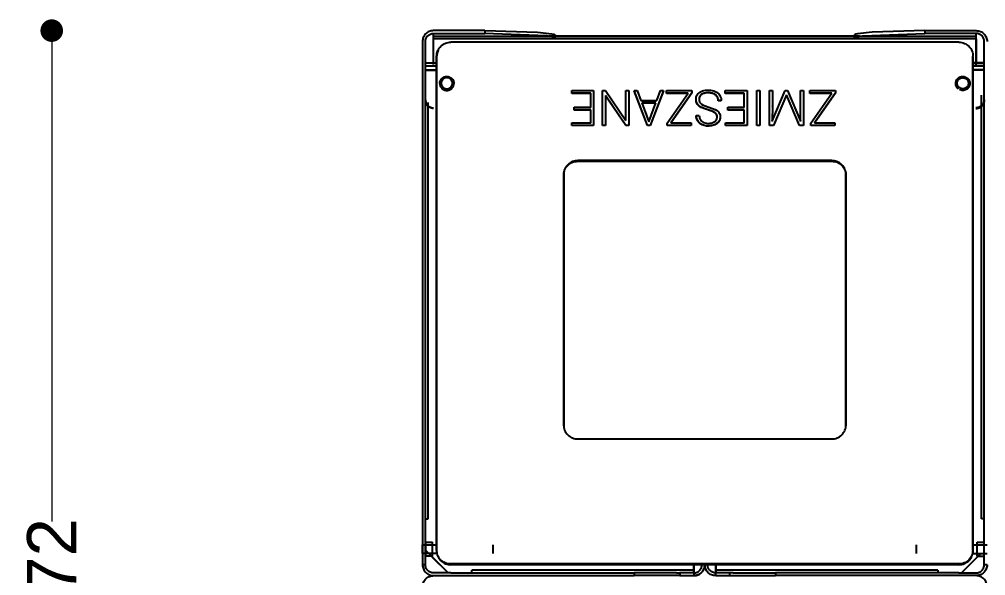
# Model space of a CAD drawing. Header units: millimetres. Extents: x 10366 to 28454, y 24552 to 29702.
# Drawn here: x 26688 to 27373, y 26647 to 27041 of the extents above; entities that cross this region are included whole.
import ezdxf

# ---------------------------------------------------------------- set-up
doc = ezdxf.new("R2010")
doc.units = ezdxf.units.MM
doc.header["$LTSCALE"] = 3
doc.layers.add('DomyÅ›lny', color=7, linetype='Continuous')
doc.styles.get("Standard").update_dxf_attribs({"font": 'arial.ttf'})
doc.dimstyles.new('MATEUSZ', dxfattribs={"dimtxt": 35, "dimasz": 16, "dimexe": 0.18, "dimexo": 0.0625, "dimgap": 0.09, "dimtad": 0, "dimdec": 0, "dimdsep": 46, "dimtxsty": 'Standard', "dimblk": 'DOT', "dimcen": 0.09, "dimse1": 1, "dimse2": 1, "dimadec": 0, "dimazin": 0, "dimtfac": 1, "dimtdec": 0, "dimtofl": 0, "dimtmove": 0, "dimatfit": 3, "dimfxl": 1, "dimtolj": 1, "dimtzin": 0, "dimlwd": 9, "dimlwe": 9, "dimarcsym": 0})

# ---------------------------------------------------------------- blocks, each defined once
blk = doc.blocks.new('_Dot')
at = {"color": 0, "linetype": 'ByBlock', "lineweight": -2}
blk.add_line((-0.5, 0), (-1, 0), dxfattribs=at)
at = {"color": 0, "linetype": 'ByBlock', "const_width": 0.5}
blk.add_lwpolyline([(-0.25, 0, 1), (0.25, 0, 1)], format="xyb", close=True, dxfattribs=at)
blk = doc.blocks.new('*D70')
at = {"color": 0, "lineweight": 9, "transparency": 16777216}
for p, q in [((26711.1, 27016.59), (26711.1, 26685.07)), ((26711.1, 26276.69), (26711.1, 26608.21))]:
    blk.add_line(p, q, dxfattribs=at)
at = {"layer": 'Defpoints', "color": 0, "transparency": 16777216}
for p in [(26981.57, 27032.59), (26711.1, 26260.69), (26981.57, 26260.69)]:
    blk.add_point(p, dxfattribs=at)
at = {"color": 0, "lineweight": 9, "transparency": 16777216, "xscale": 16, "yscale": 16, "zscale": 16}
for p, rotation in [((26711.1, 27032.59), 90), ((26711.1, 26260.69), 270)]:
    blk.add_blockref('_Dot', p, dxfattribs=dict(at, rotation=rotation))
at = {"color": 0, "transparency": 16777216, "insert": (26711.1, 26646.64), "char_height": 35, "attachment_point": 5, "rotation": 90}
blk.add_mtext('\\A1;772', dxfattribs=at)

msp = doc.modelspace()

# ---------------------------------------------------------------- linework, layer by layer
at = {"layer": 'DomyÅ›lny'}
for p, q in [((27017.89, 27032.59), (26981.57, 27032.59)), ((27017.89, 27032.59), (27017.93, 27030.61)), ((27329.72, 27032.59), (27329.68, 27030.61)), ((27329.72, 27032.59), (27366.05, 27032.59)), ((26973.81, 27024.9), (26973.81, 26654.4)), ((26975.81, 26654.4), (26975.81, 27024.9)), ((26981.57, 27030.61), (27017.93, 27030.61)), ((26981.57, 27011.34), (26981.57, 27030.61)), ((26981.57, 27028.59), (27366.05, 27028.59)), ((26981.57, 27010.76), (26981.57, 27026.72)), ((27366.05, 27026.72), (26981.57, 27026.72)), ((27353.81, 27024.4), (26993.81, 27024.4)), ((27283.45, 27028.59), (27063.58, 27028.59)), ((27279.77, 27027.37), (27279.81, 27029.35)), ((27366.05, 27030.61), (27329.68, 27030.61)), ((27366.05, 27010.1), (27366.05, 27030.61)), ((27366.05, 27026.72), (27366.05, 27010.76)), ((27371.81, 26654.4), (27371.81, 27024.9)), ((26983.81, 26664.76), (26983.81, 27014.54)), ((26983.81, 27014.03), (26983.81, 26664.25)), ((27363.81, 26664.76), (27363.81, 27014.54)), ((27363.81, 27014.03), (27363.81, 26664.25)), ((26975.81, 27009.77), (26983.81, 27009.77)), ((26975.81, 27009.76), (26983.81, 27009.76)), ((26975.81, 27007.77), (26983.81, 27007.77)), ((26975.81, 27007.76), (26983.81, 27007.76)), ((26975.81, 27004.88), (26983.81, 27004.88)), ((26975.81, 27004.54), (26983.81, 27004.54)), ((27363.81, 27009.77), (27371.81, 27009.77)), ((27371.81, 27009.76), (27363.81, 27009.76)), ((27363.81, 27007.77), (27371.81, 27007.77)), ((27371.81, 27007.76), (27363.81, 27007.76)), ((27371.81, 27004.88), (27363.81, 27004.88)), ((27371.81, 27004.54), (27363.81, 27004.54)), ((27079.51, 26988.35), (27079.51, 26990.11)), ((27079.51, 26990.11), (27095.06, 26990.11)), ((27079.51, 26988.18), (27079.51, 26989.94)), ((27095.06, 26990.11), (27095.06, 26965.47)), ((27095.06, 26989.94), (27095.06, 26965.3)), ((27101.42, 26965.47), (27101.42, 26990.11)), ((27101.42, 26990.11), (27103.53, 26990.11)), ((27101.42, 26965.3), (27101.42, 26989.94)), ((27103.53, 26990.11), (27117.9, 26969.03)), ((27117.9, 26969.03), (27117.9, 26990.11)), ((27117.9, 26990.11), (27120.03, 26990.11)), ((27117.9, 26968.86), (27117.9, 26989.94)), ((27120.03, 26990.11), (27120.03, 26965.47)), ((27120.03, 26989.94), (27120.03, 26965.3)), ((27133.16, 26965.47), (27123.7, 26990.11)), ((27123.7, 26990.11), (27125.9, 26990.11)), ((27133.16, 26965.3), (27123.7, 26989.94)), ((27125.9, 26990.11), (27128.49, 26983.21)), ((27144.63, 26990.11), (27135.17, 26965.47)), ((27144.63, 26989.94), (27135.17, 26965.3)), ((27139.84, 26983.21), (27142.42, 26990.11)), ((27142.42, 26990.11), (27144.63, 26990.11)), ((27146.64, 26988.35), (27146.64, 26990.11)), ((27146.64, 26990.11), (27164.64, 26990.11)), ((27146.64, 26988.18), (27146.64, 26989.94)), ((27164.64, 26990.11), (27164.64, 26988.54)), ((27164.64, 26989.94), (27164.64, 26988.37)), ((27188.3, 26988.35), (27188.3, 26990.11)), ((27188.3, 26990.11), (27203.85, 26990.11)), ((27188.3, 26988.18), (27188.3, 26989.94)), ((27203.85, 26990.11), (27203.85, 26965.47)), ((27203.85, 26989.94), (27203.85, 26965.3)), ((27210.64, 26965.47), (27210.64, 26990.11)), ((27210.64, 26990.11), (27212.75, 26990.11)), ((27210.64, 26965.3), (27210.64, 26989.94)), ((27212.75, 26990.11), (27212.75, 26965.47)), ((27212.75, 26989.94), (27212.75, 26965.3)), ((27219.55, 26965.47), (27219.55, 26990.11)), ((27219.55, 26990.11), (27221.66, 26990.11)), ((27219.55, 26965.3), (27219.55, 26989.94)), ((27221.49, 26968.38), (27230.79, 26990.11)), ((27221.66, 26990.11), (27221.66, 26979.38)), ((27221.66, 26989.94), (27221.66, 26979.21)), ((27230.79, 26990.11), (27232.43, 26990.11)), ((27232.43, 26990.11), (27241.7, 26968.47)), ((27241.53, 26979.31), (27241.53, 26990.11)), ((27241.53, 26990.11), (27243.64, 26990.11)), ((27241.53, 26979.15), (27241.53, 26989.94)), ((27243.64, 26990.11), (27243.64, 26965.47)), ((27243.64, 26989.94), (27243.64, 26965.3)), ((27248.29, 26988.35), (27248.29, 26990.11)), ((27248.29, 26990.11), (27266.29, 26990.11)), ((27248.29, 26988.18), (27248.29, 26989.94)), ((27266.29, 26990.11), (27266.29, 26988.54)), ((27266.29, 26989.94), (27266.29, 26988.37)), ((27092.95, 26988.35), (27079.51, 26988.35)), ((27092.95, 26988.18), (27079.51, 26988.18)), ((27092.95, 26978.3), (27092.95, 26988.35)), ((27092.95, 26978.13), (27092.95, 26988.18)), ((27103.51, 26986.57), (27103.51, 26965.47)), ((27117.9, 26965.47), (27103.51, 26986.57)), ((27103.51, 26986.41), (27103.51, 26965.3)), ((27117.9, 26965.3), (27103.51, 26986.41)), ((27128.49, 26983.21), (27139.84, 26983.21)), ((27162.08, 26988.35), (27146.64, 26988.35)), ((27162.08, 26988.18), (27146.64, 26988.18)), ((27147.19, 26966.96), (27162.08, 26988.35)), ((27164.64, 26988.54), (27149.8, 26967.25)), ((27164.64, 26988.37), (27149.8, 26967.08)), ((27185.5, 26983.07), (27183.39, 26983.07)), ((27183.39, 26982.9), (27183.39, 26983.07)), ((27185.5, 26982.9), (27183.39, 26982.9)), ((27185.5, 26982.9), (27185.5, 26983.07)), ((27201.74, 26988.35), (27188.3, 26988.35)), ((27201.74, 26988.18), (27188.3, 26988.18)), ((27201.74, 26978.3), (27201.74, 26988.35)), ((27201.74, 26978.13), (27201.74, 26988.18)), ((27231.62, 26987.22), (27222.36, 26965.47)), ((27231.62, 26987.05), (27222.36, 26965.3)), ((27240.84, 26965.47), (27231.62, 26987.22)), ((27240.84, 26965.3), (27231.62, 26987.05)), ((27263.73, 26988.35), (27248.29, 26988.35)), ((27263.73, 26988.18), (27248.29, 26988.18)), ((27248.84, 26966.96), (27263.73, 26988.35)), ((27266.29, 26988.54), (27251.45, 26967.25)), ((27266.29, 26988.37), (27251.45, 26967.08)), ((27369.81, 26686.78), (27369.81, 26986.78)), ((26977.81, 26686.78), (26977.81, 26981.69)), ((27081.26, 26976.54), (27081.26, 26978.3)), ((27081.26, 26978.3), (27092.95, 26978.3)), ((27081.26, 26976.37), (27081.26, 26978.13)), ((27092.95, 26976.54), (27081.26, 26976.54)), ((27092.95, 26976.37), (27081.26, 26976.37)), ((27092.95, 26967.25), (27092.95, 26976.54)), ((27092.95, 26967.08), (27092.95, 26976.37)), ((27129.16, 26981.43), (27134.18, 26968.01)), ((27139.19, 26981.43), (27129.16, 26981.43)), ((27139.19, 26981.26), (27129.16, 26981.26)), ((27134.18, 26968.01), (27139.19, 26981.43)), ((27190.05, 26976.54), (27190.05, 26978.3)), ((27190.05, 26978.3), (27201.74, 26978.3)), ((27190.05, 26976.37), (27190.05, 26978.13)), ((27201.74, 26976.54), (27190.05, 26976.54)), ((27201.74, 26976.37), (27190.05, 26976.37)), ((27201.74, 26967.25), (27201.74, 26976.54)), ((27201.74, 26967.08), (27201.74, 26976.37)), ((27221.66, 26979.38), (27221.49, 26968.38)), ((27221.66, 26979.21), (27221.49, 26968.21)), ((27221.66, 26979.21), (27221.66, 26979.38)), ((27241.7, 26968.47), (27241.53, 26979.31)), ((27241.53, 26979.15), (27241.53, 26979.31)), ((27241.7, 26968.3), (27241.53, 26979.15)), ((27167.73, 26972.5), (27169.86, 26972.5)), ((27079.59, 26965.47), (27079.59, 26967.25)), ((27079.59, 26967.25), (27092.95, 26967.25)), ((27079.59, 26965.3), (27079.59, 26967.08)), ((27095.06, 26965.47), (27079.59, 26965.47)), ((27095.06, 26965.3), (27079.59, 26965.3)), ((27103.51, 26965.47), (27101.42, 26965.47)), ((27103.51, 26965.3), (27101.42, 26965.3)), ((27120.03, 26965.47), (27117.9, 26965.47)), ((27120.03, 26965.3), (27117.9, 26965.3)), ((27135.17, 26965.47), (27133.16, 26965.47)), ((27135.17, 26965.3), (27133.16, 26965.3)), ((27147.19, 26966.79), (27147.19, 26966.96)), ((27147.19, 26965.47), (27147.19, 26966.96)), ((27147.19, 26965.3), (27147.19, 26966.79)), ((27164.19, 26965.47), (27147.19, 26965.47)), ((27164.19, 26965.3), (27147.19, 26965.3)), ((27149.8, 26967.25), (27164.19, 26967.25)), ((27164.19, 26967.25), (27164.19, 26965.47)), ((27164.19, 26967.08), (27164.19, 26965.3)), ((27188.38, 26965.47), (27188.38, 26967.25)), ((27188.38, 26967.25), (27201.74, 26967.25)), ((27188.38, 26965.3), (27188.38, 26967.08)), ((27203.85, 26965.47), (27188.38, 26965.47)), ((27203.85, 26965.3), (27188.38, 26965.3)), ((27212.75, 26965.47), (27210.64, 26965.47)), ((27212.75, 26965.3), (27210.64, 26965.3)), ((27222.36, 26965.47), (27219.55, 26965.47)), ((27222.36, 26965.3), (27219.55, 26965.3)), ((27243.64, 26965.47), (27240.84, 26965.47)), ((27243.64, 26965.3), (27240.84, 26965.3)), ((27248.84, 26966.79), (27248.84, 26966.96)), ((27248.84, 26965.47), (27248.84, 26966.96)), ((27248.84, 26965.3), (27248.84, 26966.79)), ((27265.84, 26965.47), (27248.84, 26965.47)), ((27265.84, 26965.3), (27248.84, 26965.3)), ((27251.45, 26967.25), (27265.84, 26967.25)), ((27265.84, 26967.25), (27265.84, 26965.47)), ((27265.84, 26967.08), (27265.84, 26965.3)), ((27263.81, 26940.55), (27083.81, 26940.55)), ((27083.81, 26940.04), (27263.81, 26940.04)), ((27073.81, 26930.7), (27073.81, 26753.31)), ((27073.81, 26752.8), (27073.81, 26930.19)), ((27273.81, 26753.31), (27273.81, 26930.7)), ((27273.81, 26930.19), (27273.81, 26752.8)), ((27073.81, 26752.8), (27073.81, 26753.31)), ((27273.81, 26752.8), (27273.81, 26753.31)), ((27083.81, 26743.45), (27263.81, 26743.45)), ((26975.81, 26686.78), (26977.81, 26686.78)), ((27371.81, 26686.78), (27369.81, 26686.78)), ((26973.81, 26668.37), (26983.81, 26668.37)), ((26975.81, 26670.37), (26980.81, 26670.37)), ((26975.81, 26668.37), (26980.81, 26668.37)), ((27363.81, 26668.37), (27373.81, 26668.37)), ((27366.81, 26670.37), (27371.81, 26670.37)), ((27366.81, 26668.37), (27371.81, 26668.37)), ((26984.1, 26662.37), (26973.81, 26662.37)), ((26991.92, 26648.64), (26975.81, 26664.75)), ((26980.81, 26662.37), (26975.81, 26662.37)), ((27369.42, 26662.37), (27355.69, 26648.64)), ((27363.51, 26662.37), (27373.81, 26662.37)), ((27366.81, 26662.37), (27371.81, 26662.37)), ((26975.81, 26654.4), (26973.81, 26654.4)), ((26980.81, 26660.37), (26975.81, 26660.37)), ((26980.5, 26660.06), (26991.92, 26648.64)), ((27353.81, 26654.9), (26993.81, 26654.9)), ((27353.81, 26654.4), (26993.81, 26654.4)), ((27166.05, 26654.9), (27166.05, 26648.64)), ((27166.05, 26648.64), (27166.05, 26654.9)), ((27181.57, 26648.64), (27181.57, 26654.9)), ((27181.57, 26654.9), (27181.57, 26648.64)), ((27355.69, 26648.64), (27367.11, 26660.06)), ((27366.81, 26660.37), (27371.81, 26660.37)), ((27373.81, 26654.4), (27371.81, 26654.4)), ((26993.92, 26648.64), (26981.57, 26648.64)), ((26993.92, 26648.64), (27123.81, 26648.64)), ((27008.81, 26648.64), (27008.81, 26650.64)), ((27166.05, 26650.64), (27008.81, 26650.64)), ((27153.69, 26648.64), (27123.81, 26648.64)), ((27123.81, 26648.64), (27123.81, 26646.64)), ((27153.69, 26648.64), (27156.05, 26648.64)), ((27156.05, 26648.64), (27156.05, 26646.64)), ((27166.05, 26650.64), (27166.05, 26648.64)), ((27166.05, 26648.64), (27166.05, 26646.64)), ((27181.57, 26648.64), (27181.57, 26650.64)), ((27338.81, 26650.64), (27181.57, 26650.64)), ((27181.57, 26646.64), (27181.57, 26648.64)), ((27191.57, 26646.64), (27191.57, 26648.64)), ((27193.92, 26648.64), (27191.57, 26648.64)), ((27193.92, 26648.64), (27223.81, 26648.64)), ((27353.69, 26648.64), (27223.81, 26648.64)), ((27223.81, 26648.64), (27223.81, 26646.64)), ((27338.81, 26650.64), (27338.81, 26648.64)), ((27353.69, 26648.64), (27366.05, 26648.64)), ((26981.57, 26646.64), (27123.81, 26646.64)), ((26981.57, 26646.64), (27123.81, 26646.64)), ((27156.05, 26646.64), (27123.81, 26646.64)), ((27191.57, 26646.64), (27223.81, 26646.64)), ((27366.05, 26646.64), (27223.81, 26646.64)), ((27366.05, 26646.64), (27223.81, 26646.64))]:
    msp.add_line(p, q, dxfattribs=at)
for points in [[(26981.57, 27032.59, 0), (26980.78, 27032.55, 0), (26980, 27032.43, 0), (26979.24, 27032.24, 0), (26978.52, 27031.97, 0), (26977.82, 27031.63, 0), (26977.17, 27031.24, 0), (26976.56, 27030.77, 0), (26976, 27030.26, 0), (26975.5, 27029.7, 0), (26975.06, 27029.09, 0), (26974.68, 27028.45, 0), (26974.37, 27027.78, 0), (26974.12, 27027.08, 0), (26973.95, 27026.37, 0), (26973.84, 27025.65, 0), (26973.81, 27024.9, 0)], [(27017.89, 27032.59, 0), (27055.17, 27031.5, 0), (27065.5, 27030.32, 0), (27066.81, 27029.99, 0), (27067.26, 27029.82, 0), (27067.43, 27029.74, 0), (27067.57, 27029.65, 0), (27067.68, 27029.57, 0), (27067.72, 27029.53, 0), (27067.75, 27029.49, 0), (27067.78, 27029.44, 0), (27067.78, 27029.42, 0), (27067.79, 27029.4, 0), (27067.8, 27029.38, 0), (27067.8, 27029.36, 0), (27067.8, 27029.34, 0), (27067.8, 27029.32, 0), (27067.79, 27029.3, 0), (27067.79, 27029.28, 0), (27067.77, 27029.23, 0), (27067.74, 27029.19, 0), (27067.71, 27029.15, 0), (27067.66, 27029.11, 0), (27067.61, 27029.06, 0), (27067.48, 27028.98, 0)], [(27329.72, 27032.59, 0), (27292.44, 27031.5, 0), (27282.11, 27030.32, 0), (27280.8, 27029.99, 0), (27280.36, 27029.82, 0), (27280.18, 27029.74, 0), (27280.04, 27029.65, 0), (27279.93, 27029.57, 0), (27279.89, 27029.53, 0), (27279.86, 27029.49, 0), (27279.83, 27029.44, 0), (27279.83, 27029.42, 0), (27279.82, 27029.4, 0), (27279.81, 27029.38, 0), (27279.81, 27029.36, 0), (27279.81, 27029.34, 0), (27279.81, 27029.32, 0), (27279.82, 27029.3, 0), (27279.82, 27029.28, 0), (27279.84, 27029.23, 0), (27279.87, 27029.19, 0), (27279.9, 27029.15, 0), (27279.95, 27029.11, 0), (27280, 27029.06, 0), (27280.13, 27028.98, 0)], [(27366.05, 27032.59, 0), (27366.83, 27032.55, 0), (27367.61, 27032.43, 0), (27368.37, 27032.24, 0), (27369.09, 27031.97, 0), (27369.79, 27031.63, 0), (27370.44, 27031.24, 0), (27371.05, 27030.77, 0), (27371.61, 27030.26, 0), (27372.11, 27029.7, 0), (27372.55, 27029.09, 0), (27372.93, 27028.45, 0), (27373.24, 27027.78, 0), (27373.49, 27027.08, 0), (27373.66, 27026.37, 0), (27373.77, 27025.65, 0), (27373.81, 27024.9, 0)], [(26975.81, 27024.9, 0), (26975.84, 27025.48, 0), (26975.93, 27026.06, 0), (26976.07, 27026.61, 0), (26976.27, 27027.15, 0), (26976.53, 27027.66, 0), (26976.83, 27028.14, 0), (26977.17, 27028.59, 0), (26977.56, 27029, 0), (26977.98, 27029.37, 0), (26978.43, 27029.69, 0), (26978.91, 27029.97, 0), (26979.41, 27030.2, 0), (26979.94, 27030.38, 0), (26980.46, 27030.5, 0), (26981, 27030.58, 0), (26981.57, 27030.61, 0)], [(26981.57, 27026.72, 0), (26981.57, 27028.11, 0), (26981.57, 27028.49, 0), (26981.57, 27028.58, 0), (26981.57, 27028.59, 0), (26981.57, 27028.59, 0), (26981.57, 27028.59, 0), (26981.57, 27028.59, 0), (26981.57, 27028.59, 0), (26981.57, 27028.59, 0), (26981.57, 27028.59, 0), (26981.57, 27028.59, 0), (26981.57, 27028.59, 0), (26981.57, 27028.59, 0), (26981.57, 27028.59, 0), (26981.57, 27028.59, 0), (26981.57, 27028.59, 0), (26981.57, 27028.59, 0), (26981.57, 27028.59, 0), (26981.57, 27028.59, 0), (26981.57, 27028.59, 0), (26981.57, 27028.59, 0), (26981.57, 27028.59, 0)], [(26983.81, 27014.54, 0), (26983.86, 27015.55, 0), (26984.01, 27016.54, 0), (26984.27, 27017.5, 0), (26984.62, 27018.43, 0), (26985.06, 27019.32, 0), (26985.58, 27020.15, 0), (26986.19, 27020.93, 0), (26986.86, 27021.63, 0), (26987.6, 27022.27, 0), (26988.4, 27022.83, 0), (26989.24, 27023.31, 0), (26990.13, 27023.7, 0), (26991.03, 27024.01, 0), (26991.97, 27024.23, 0), (26992.88, 27024.36, 0), (26993.81, 27024.4, 0)], [(27067.52, 27027, 0), (27067.65, 27027.08, 0), (27067.7, 27027.12, 0), (27067.75, 27027.17, 0), (27067.78, 27027.21, 0), (27067.81, 27027.25, 0), (27067.82, 27027.3, 0), (27067.83, 27027.32, 0), (27067.83, 27027.34, 0), (27067.83, 27027.36, 0), (27067.83, 27027.38, 0), (27067.83, 27027.41, 0), (27067.82, 27027.43, 0), (27067.82, 27027.45, 0), (27067.8, 27027.49, 0), (27067.77, 27027.54, 0), (27067.73, 27027.58, 0), (27067.68, 27027.62, 0), (27067.56, 27027.71, 0), (27067.4, 27027.79, 0), (27066.98, 27027.96, 0), (27065.75, 27028.29, 0), (27061.74, 27028.92, 0), (27017.93, 27030.61, 0)], [(27280.09, 27027, 0), (27279.96, 27027.08, 0), (27279.91, 27027.12, 0), (27279.87, 27027.17, 0), (27279.83, 27027.21, 0), (27279.8, 27027.25, 0), (27279.79, 27027.3, 0), (27279.78, 27027.32, 0), (27279.78, 27027.34, 0), (27279.78, 27027.36, 0), (27279.78, 27027.38, 0), (27279.78, 27027.41, 0), (27279.79, 27027.43, 0), (27279.79, 27027.45, 0), (27279.81, 27027.49, 0), (27279.85, 27027.54, 0), (27279.88, 27027.58, 0), (27279.93, 27027.62, 0), (27280.05, 27027.71, 0), (27280.21, 27027.79, 0), (27280.63, 27027.96, 0), (27281.87, 27028.29, 0), (27285.87, 27028.92, 0), (27329.68, 27030.61, 0)], [(27353.81, 27024.4, 0), (27354.82, 27024.34, 0), (27355.83, 27024.19, 0), (27356.81, 27023.94, 0), (27357.75, 27023.59, 0), (27358.65, 27023.16, 0), (27359.5, 27022.64, 0), (27360.28, 27022.05, 0), (27361, 27021.38, 0), (27361.65, 27020.65, 0), (27362.22, 27019.87, 0), (27362.7, 27019.04, 0), (27363.1, 27018.17, 0), (27363.41, 27017.28, 0), (27363.64, 27016.35, 0), (27363.77, 27015.46, 0), (27363.81, 27014.54, 0)], [(27371.81, 27024.9, 0), (27371.77, 27025.48, 0), (27371.68, 27026.06, 0), (27371.54, 27026.61, 0), (27371.34, 27027.15, 0), (27371.08, 27027.66, 0), (27370.79, 27028.14, 0), (27370.44, 27028.59, 0), (27370.05, 27029, 0), (27369.63, 27029.37, 0), (27369.18, 27029.69, 0), (27368.7, 27029.97, 0), (27368.2, 27030.2, 0), (27367.67, 27030.38, 0), (27367.15, 27030.5, 0), (27366.61, 27030.58, 0), (27366.05, 27030.61, 0)], [(27366.05, 27026.72, 0), (27366.05, 27028.11, 0), (27366.05, 27028.49, 0), (27366.05, 27028.58, 0), (27366.05, 27028.59, 0), (27366.05, 27028.59, 0), (27366.05, 27028.59, 0), (27366.05, 27028.59, 0), (27366.05, 27028.59, 0), (27366.05, 27028.59, 0), (27366.05, 27028.59, 0), (27366.05, 27028.59, 0), (27366.05, 27028.59, 0), (27366.05, 27028.59, 0), (27366.05, 27028.59, 0), (27366.05, 27028.59, 0), (27366.05, 27028.59, 0), (27366.05, 27028.59, 0), (27366.05, 27028.59, 0), (27366.05, 27028.59, 0), (27366.05, 27028.59, 0), (27366.05, 27028.59, 0), (27366.05, 27028.59, 0)], [(26984.91, 27018.54, 0), (26984.42, 27017.45, 0), (26984.08, 27016.32, 0), (26983.87, 27015.17, 0), (26983.81, 27014.03, 0)], [(26981.57, 27008.63, 0), (26981.57, 27008.66, 0), (26981.57, 27008.76, 0), (26981.57, 27009.19, 0), (26981.57, 27010.76, 0)], [(27366.05, 27008.63, 0), (27366.05, 27008.66, 0), (27366.05, 27008.76, 0), (27366.05, 27009.19, 0), (27366.05, 27010.76, 0)], [(26986.03, 26995.18, 0), (26986.06, 26995.67, 0), (26986.13, 26996.16, 0), (26986.25, 26996.64, 0), (26986.43, 26997.1, 0), (26986.64, 26997.55, 0), (26986.91, 26997.97, 0), (26987.21, 26998.36, 0), (26987.55, 26998.72, 0), (26987.92, 26999.05, 0), (26988.33, 26999.33, 0), (26988.76, 26999.58, 0), (26989.21, 26999.78, 0), (26989.67, 26999.93, 0), (26990.14, 27000.04, 0), (26990.62, 27000.1, 0), (26991.1, 27000.12, 0), (26991.6, 27000.09, 0), (26992.09, 27000.01, 0), (26992.57, 26999.88, 0), (26993.03, 26999.71, 0), (26993.47, 26999.49, 0), (26993.89, 26999.23, 0), (26994.26, 26998.95, 0), (26994.61, 26998.62, 0), (26994.93, 26998.27, 0), (26995.22, 26997.88, 0), (26995.46, 26997.47, 0), (26995.66, 26997.04, 0), (26995.82, 26996.59, 0), (26995.94, 26996.12, 0), (26996.01, 26995.65, 0), (26996.03, 26995.18, 0)], [(27351.58, 26995.18, 0), (27351.61, 26995.67, 0), (27351.68, 26996.16, 0), (27351.8, 26996.64, 0), (27351.98, 26997.1, 0), (27352.19, 26997.55, 0), (27352.45, 26997.97, 0), (27352.76, 26998.36, 0), (27353.09, 26998.72, 0), (27353.47, 26999.05, 0), (27353.87, 26999.33, 0), (27354.31, 26999.58, 0), (27354.76, 26999.78, 0), (27355.22, 26999.93, 0), (27355.69, 27000.04, 0), (27356.17, 27000.1, 0), (27356.65, 27000.12, 0), (27357.15, 27000.09, 0), (27357.64, 27000.01, 0), (27358.12, 26999.88, 0), (27358.58, 26999.71, 0), (27359.02, 26999.49, 0), (27359.43, 26999.24, 0), (27359.81, 26998.95, 0), (27360.16, 26998.63, 0), (27360.48, 26998.27, 0), (27360.76, 26997.88, 0), (27361.01, 26997.47, 0), (27361.21, 26997.04, 0), (27361.37, 26996.59, 0), (27361.49, 26996.13, 0), (27361.56, 26995.66, 0), (27361.58, 26995.18, 0)], [(26986.03, 26995.18, 0), (26986.05, 26994.73, 0), (26986.11, 26994.28, 0), (26986.22, 26993.82, 0), (26986.38, 26993.36, 0), (26986.59, 26992.91, 0), (26986.85, 26992.48, 0), (26987.15, 26992.07, 0), (26987.5, 26991.69, 0), (26987.88, 26991.35, 0), (26988.29, 26991.05, 0), (26988.73, 26990.8, 0), (26989.19, 26990.6, 0), (26989.65, 26990.44, 0), (26990.12, 26990.33, 0), (26990.58, 26990.27, 0), (26991.03, 26990.25, 0), (26991.48, 26990.27, 0), (26991.94, 26990.33, 0), (26992.41, 26990.44, 0), (26992.87, 26990.6, 0), (26993.33, 26990.8, 0), (26993.77, 26991.05, 0), (26994.18, 26991.35, 0), (26994.57, 26991.69, 0), (26994.91, 26992.07, 0), (26995.22, 26992.48, 0), (26995.47, 26992.91, 0), (26995.68, 26993.36, 0), (26995.84, 26993.82, 0), (26995.95, 26994.28, 0), (26996.01, 26994.73, 0), (26996.03, 26995.18, 0)], [(27169.86, 26972.5, 0), (27169.93, 26971.49, 0), (27170.03, 26971.02, 0), (27170.16, 26970.57, 0), (27170.33, 26970.14, 0), (27170.54, 26969.74, 0), (27170.78, 26969.35, 0), (27171.07, 26968.99, 0), (27171.39, 26968.65, 0), (27172.13, 26968.04, 0), (27172.98, 26967.56, 0), (27173.93, 26967.21, 0), (27174.99, 26967, 0), (27176.15, 26966.91, 0), (27177.42, 26966.96, 0), (27178.57, 26967.14, 0), (27179.6, 26967.46, 0), (27180.5, 26967.91, 0), (27180.91, 26968.19, 0), (27181.27, 26968.49, 0), (27181.59, 26968.81, 0), (27181.87, 26969.16, 0), (27182.1, 26969.52, 0), (27182.29, 26969.91, 0), (27182.43, 26970.31, 0), (27182.52, 26970.73, 0), (27182.57, 26971.18, 0), (27182.58, 26971.64, 0), (27182.54, 26972.07, 0), (27182.45, 26972.49, 0), (27182.32, 26972.88, 0), (27182.15, 26973.26, 0), (27181.93, 26973.62, 0), (27181.67, 26973.95, 0), (27181.36, 26974.26, 0), (27181.01, 26974.56, 0), (27180.15, 26975.11, 0), (27179.08, 26975.63, 0), (27176.29, 26976.58, 0), (27173.39, 26977.47, 0), (27171.24, 26978.39, 0), (27170.43, 26978.88, 0), (27169.72, 26979.4, 0), (27169.11, 26979.98, 0), (27168.6, 26980.59, 0), (27168.2, 26981.26, 0), (27167.89, 26981.98, 0), (27167.69, 26982.76, 0), (27167.59, 26983.59, 0), (27167.59, 26984.51, 0), (27167.72, 26985.41, 0), (27167.99, 26986.25, 0), (27168.38, 26987.02, 0), (27168.9, 26987.74, 0), (27169.55, 26988.39, 0), (27170.33, 26988.97, 0), (27171.2, 26989.46, 0), (27172.15, 26989.85, 0), (27173.18, 26990.14, 0), (27174.3, 26990.34, 0), (27176.74, 26990.44, 0), (27177.91, 26990.34, 0), (27179.04, 26990.14, 0), (27180.13, 26989.85, 0), (27181.16, 26989.45, 0), (27182.11, 26988.97, 0), (27182.94, 26988.41, 0), (27183.66, 26987.77, 0), (27184.26, 26987.05, 0), (27184.75, 26986.26, 0), (27185.12, 26985.41, 0), (27185.36, 26984.51, 0), (27185.47, 26983.81, 0), (27185.5, 26983.07, 0)], [(27353.6, 26991.22, 0), (27353.13, 26991.61, 0), (27352.72, 26992.05, 0), (27352.36, 26992.53, 0), (27352.07, 26993.04, 0), (27351.85, 26993.58, 0), (27351.7, 26994.12, 0), (27351.61, 26994.65, 0), (27351.58, 26995.18, 0)], [(27361.58, 26995.18, 0), (27361.54, 26994.59, 0), (27361.43, 26993.98, 0), (27361.23, 26993.37, 0), (27360.94, 26992.77, 0), (27360.57, 26992.21, 0), (27360.12, 26991.7, 0), (27359.6, 26991.25, 0), (27359.04, 26990.88, 0), (27358.43, 26990.6, 0), (27357.81, 26990.4, 0), (27357.2, 26990.29, 0), (27356.59, 26990.25, 0), (27355.99, 26990.28, 0), (27355.38, 26990.39, 0), (27354.76, 26990.59, 0), (27354.15, 26990.87, 0)], [(26975.81, 26983.68, 0), (26975.83, 26983.16, 0), (26975.91, 26982.63, 0), (26976.04, 26982.08, 0), (26976.22, 26981.55, 0), (26976.47, 26981.02, 0), (26976.77, 26980.51, 0), (26977.13, 26980.02, 0), (26977.53, 26979.58, 0), (26977.99, 26979.18, 0), (26978.47, 26978.82, 0), (26978.99, 26978.53, 0), (26979.53, 26978.28, 0), (26980.08, 26978.1, 0), (26980.63, 26977.97, 0), (26981.17, 26977.9, 0), (26981.7, 26977.88, 0)], [(26981.7, 26977.54, 0), (26981.17, 26977.56, 0), (26980.63, 26977.63, 0), (26980.08, 26977.76, 0), (26979.53, 26977.95, 0), (26978.99, 26978.19, 0), (26978.47, 26978.48, 0), (26977.99, 26978.84, 0), (26977.53, 26979.24, 0), (26977.13, 26979.68, 0), (26976.77, 26980.17, 0), (26976.47, 26980.68, 0), (26976.22, 26981.21, 0), (26976.04, 26981.75, 0), (26975.91, 26982.29, 0), (26975.83, 26982.82, 0), (26975.81, 26983.34, 0)], [(27182.58, 26971.29, 0), (27182.54, 26971.86, 0), (27182.43, 26972.4, 0), (27182.24, 26972.9, 0), (27181.98, 26973.37, 0), (27181.65, 26973.8, 0), (27181.24, 26974.21, 0), (27180.75, 26974.58, 0), (27179.51, 26975.27, 0), (27177.91, 26975.91, 0), (27171.17, 26978.26, 0), (27170.33, 26978.78, 0), (27169.6, 26979.34, 0), (27168.98, 26979.95, 0), (27168.48, 26980.61, 0), (27168.08, 26981.32, 0), (27167.8, 26982.1, 0), (27167.63, 26982.94, 0), (27167.57, 26983.85, 0)], [(27169.7, 26984.05, 0), (27169.73, 26983.5, 0), (27169.82, 26982.98, 0), (27169.96, 26982.5, 0), (27170.15, 26982.04, 0), (27170.4, 26981.62, 0), (27170.71, 26981.24, 0), (27171.08, 26980.88, 0), (27171.51, 26980.55, 0), (27172.65, 26979.91, 0), (27174.17, 26979.28, 0), (27181.25, 26976.77, 0), (27182.39, 26976.04, 0), (27182.95, 26975.57, 0), (27183.43, 26975.06, 0), (27183.83, 26974.53, 0), (27184.16, 26973.96, 0), (27184.41, 26973.35, 0), (27184.59, 26972.72, 0), (27184.68, 26972.05, 0), (27184.71, 26971.35, 0), (27184.66, 26970.7, 0), (27184.55, 26970.08, 0), (27184.36, 26969.48, 0), (27184.11, 26968.92, 0), (27183.8, 26968.39, 0), (27183.41, 26967.88, 0), (27182.96, 26967.41, 0), (27182.44, 26966.97, 0), (27181.86, 26966.56, 0), (27181.24, 26966.21, 0), (27179.9, 26965.65, 0), (27178.41, 26965.29, 0), (27176.76, 26965.14, 0), (27175.08, 26965.2, 0), (27173.52, 26965.47, 0), (27172.09, 26965.97, 0), (27170.81, 26966.68, 0), (27170.25, 26967.1, 0), (27169.74, 26967.56, 0), (27169.28, 26968.07, 0), (27168.87, 26968.62, 0), (27168.52, 26969.21, 0), (27168.24, 26969.82, 0), (27168.01, 26970.46, 0), (27167.86, 26971.11, 0), (27167.76, 26971.79, 0), (27167.73, 26972.5, 0)], [(27183.39, 26983.07, 0), (27183.36, 26983.66, 0), (27183.28, 26984.23, 0), (27183.15, 26984.76, 0), (27182.96, 26985.26, 0), (27182.72, 26985.73, 0), (27182.42, 26986.18, 0), (27182.08, 26986.59, 0), (27181.67, 26986.97, 0), (27181.22, 26987.32, 0), (27180.73, 26987.64, 0), (27180.2, 26987.91, 0), (27179.04, 26988.33, 0), (27177.74, 26988.59, 0), (27176.29, 26988.69, 0), (27174.79, 26988.61, 0), (27173.45, 26988.35, 0), (27172.85, 26988.15, 0), (27172.28, 26987.91, 0), (27171.76, 26987.61, 0), (27171.28, 26987.28, 0), (27170.86, 26986.91, 0), (27170.51, 26986.51, 0), (27170.22, 26986.08, 0), (27169.99, 26985.62, 0), (27169.83, 26985.13, 0), (27169.73, 26984.6, 0), (27169.7, 26984.05, 0)], [(27183.39, 26982.9, 0), (27183.36, 26983.49, 0), (27183.28, 26984.06, 0), (27183.15, 26984.59, 0), (27182.96, 26985.09, 0), (27182.72, 26985.56, 0), (27182.42, 26986.01, 0), (27182.08, 26986.42, 0), (27181.67, 26986.8, 0), (27181.22, 26987.16, 0), (27180.73, 26987.47, 0), (27180.2, 26987.74, 0), (27179.04, 26988.16, 0), (27177.74, 26988.42, 0), (27176.29, 26988.52, 0), (27174.79, 26988.44, 0), (27173.45, 26988.18, 0), (27172.85, 26987.98, 0), (27172.28, 26987.74, 0), (27171.76, 26987.44, 0), (27171.28, 26987.11, 0), (27170.86, 26986.74, 0), (27170.51, 26986.34, 0), (27170.22, 26985.91, 0), (27169.99, 26985.45, 0), (27169.83, 26984.96, 0), (27169.73, 26984.43, 0), (27169.7, 26983.88, 0)], [(27371.81, 26983.68, 0), (27371.78, 26983.16, 0), (27371.71, 26982.63, 0), (27371.58, 26982.08, 0), (27371.39, 26981.55, 0), (27371.15, 26981.02, 0), (27370.85, 26980.51, 0), (27370.49, 26980.02, 0), (27370.08, 26979.58, 0), (27369.63, 26979.18, 0), (27369.14, 26978.82, 0), (27368.62, 26978.53, 0), (27368.08, 26978.28, 0), (27367.54, 26978.1, 0), (27366.99, 26977.97, 0), (27366.44, 26977.9, 0), (27365.92, 26977.88, 0)], [(27365.92, 26977.54, 0), (27366.44, 26977.56, 0), (27366.99, 26977.63, 0), (27367.54, 26977.76, 0), (27368.08, 26977.95, 0), (27368.62, 26978.19, 0), (27369.14, 26978.48, 0), (27369.63, 26978.84, 0), (27370.08, 26979.24, 0), (27370.49, 26979.68, 0), (27370.85, 26980.17, 0), (27371.15, 26980.68, 0), (27371.39, 26981.21, 0), (27371.58, 26981.75, 0), (27371.71, 26982.29, 0), (27371.78, 26982.82, 0), (27371.81, 26983.34, 0)], [(27184.71, 26971.31, 0), (27184.67, 26970.61, 0), (27184.55, 26969.94, 0), (27184.36, 26969.3, 0), (27184.09, 26968.7, 0), (27183.74, 26968.14, 0), (27183.32, 26967.61, 0), (27182.81, 26967.11, 0), (27182.24, 26966.65, 0), (27181.6, 26966.24, 0), (27180.93, 26965.88, 0), (27180.21, 26965.58, 0), (27178.64, 26965.17, 0), (27176.9, 26964.98, 0), (27175.1, 26965.02, 0), (27173.44, 26965.32, 0), (27172.66, 26965.57, 0), (27171.92, 26965.88, 0), (27171.23, 26966.25, 0), (27170.59, 26966.67, 0), (27170.01, 26967.13, 0), (27169.49, 26967.65, 0), (27169.04, 26968.22, 0), (27168.64, 26968.84, 0), (27168.31, 26969.48, 0), (27168.06, 26970.15, 0), (27167.87, 26970.85, 0), (27167.76, 26971.58, 0), (27167.73, 26972.33, 0)], [(27083.81, 26940.55, 0), (27082.91, 26940.51, 0), (27081.99, 26940.39, 0), (27081.05, 26940.17, 0), (27080.12, 26939.86, 0), (27079.21, 26939.45, 0), (27078.33, 26938.94, 0), (27077.5, 26938.35, 0), (27076.73, 26937.66, 0), (27076.04, 26936.91, 0), (27075.44, 26936.09, 0), (27074.92, 26935.22, 0), (27074.51, 26934.32, 0), (27074.19, 26933.41, 0), (27073.97, 26932.49, 0), (27073.85, 26931.58, 0), (27073.81, 26930.7, 0)], [(27073.81, 26930.19, 0), (27073.85, 26931.07, 0), (27073.97, 26931.98, 0), (27074.19, 26932.9, 0), (27074.51, 26933.81, 0), (27074.92, 26934.71, 0), (27075.44, 26935.58, 0), (27076.04, 26936.4, 0), (27076.73, 26937.16, 0), (27077.5, 26937.84, 0), (27078.33, 26938.44, 0), (27079.21, 26938.94, 0), (27080.12, 26939.35, 0), (27081.05, 26939.66, 0), (27081.99, 26939.88, 0), (27082.91, 26940, 0), (27083.81, 26940.04, 0)], [(27273.81, 26930.7, 0), (27273.76, 26931.58, 0), (27273.64, 26932.49, 0), (27273.42, 26933.41, 0), (27273.1, 26934.32, 0), (27272.69, 26935.22, 0), (27272.18, 26936.09, 0), (27271.57, 26936.91, 0), (27270.88, 26937.66, 0), (27270.11, 26938.35, 0), (27269.28, 26938.94, 0), (27268.4, 26939.45, 0), (27267.49, 26939.86, 0), (27266.56, 26940.17, 0), (27265.62, 26940.39, 0), (27264.7, 26940.51, 0), (27263.81, 26940.55, 0)], [(27263.81, 26940.04, 0), (27264.7, 26940, 0), (27265.62, 26939.88, 0), (27266.56, 26939.66, 0), (27267.49, 26939.35, 0), (27268.4, 26938.94, 0), (27269.28, 26938.44, 0), (27270.11, 26937.84, 0), (27270.88, 26937.16, 0), (27271.57, 26936.4, 0), (27272.18, 26935.58, 0), (27272.69, 26934.71, 0), (27273.1, 26933.81, 0), (27273.42, 26932.9, 0), (27273.64, 26931.98, 0), (27273.76, 26931.07, 0), (27273.81, 26930.19, 0)], [(27073.81, 26753.31, 0), (27073.85, 26752.42, 0), (27073.97, 26751.52, 0), (27074.19, 26750.6, 0), (27074.51, 26749.68, 0), (27074.92, 26748.78, 0), (27075.44, 26747.92, 0), (27076.04, 26747.1, 0), (27076.73, 26746.34, 0), (27077.5, 26745.66, 0), (27078.33, 26745.06, 0), (27079.21, 26744.56, 0), (27080.12, 26744.15, 0), (27081.05, 26743.84, 0), (27081.99, 26743.62, 0), (27082.91, 26743.49, 0), (27083.81, 26743.45, 0)], [(27263.81, 26743.45, 0), (27264.7, 26743.49, 0), (27265.62, 26743.62, 0), (27266.56, 26743.84, 0), (27267.49, 26744.15, 0), (27268.4, 26744.56, 0), (27269.28, 26745.06, 0), (27270.11, 26745.66, 0), (27270.88, 26746.34, 0), (27271.57, 26747.1, 0), (27272.18, 26747.92, 0), (27272.69, 26748.78, 0), (27273.1, 26749.68, 0), (27273.42, 26750.6, 0), (27273.64, 26751.52, 0), (27273.76, 26752.42, 0), (27273.81, 26753.31, 0)], [(26975.81, 26662.37, 0), (26975.81, 26662.37, 0), (26975.81, 26662.37, 0), (26975.81, 26662.37, 0), (26975.81, 26662.37, 0), (26975.81, 26662.37, 0), (26975.81, 26662.37, 0), (26975.81, 26662.37, 0), (26975.81, 26662.37, 0), (26975.81, 26662.37, 0), (26975.81, 26662.37, 0), (26975.81, 26662.37, 0), (26975.81, 26662.37, 0), (26975.81, 26662.39, 0), (26975.81, 26662.46, 0), (26975.81, 26662.74, 0), (26975.81, 26668.37, 0)], [(26980.81, 26660.37, 0), (26980.81, 26660.37, 0), (26980.81, 26660.37, 0), (26980.81, 26660.37, 0), (26980.81, 26660.37, 0), (26980.81, 26660.37, 0), (26980.81, 26660.37, 0), (26980.81, 26660.37, 0), (26980.81, 26660.37, 0), (26980.81, 26660.37, 0), (26980.81, 26660.37, 0), (26980.81, 26660.37, 0), (26980.81, 26660.38, 0), (26980.81, 26660.4, 0), (26980.81, 26660.52, 0), (26980.81, 26660.99, 0), (26980.81, 26670.37, 0)], [(26980.81, 26662.37, 0), (26980.81, 26662.37, 0), (26980.81, 26662.37, 0), (26980.81, 26662.37, 0), (26980.81, 26662.37, 0), (26980.81, 26662.37, 0), (26980.81, 26662.37, 0), (26980.81, 26662.37, 0), (26980.81, 26662.37, 0), (26980.81, 26662.37, 0), (26980.81, 26662.37, 0), (26980.81, 26662.37, 0), (26980.81, 26662.37, 0), (26980.81, 26662.39, 0), (26980.81, 26662.46, 0), (26980.81, 26662.74, 0), (26980.81, 26668.37, 0)], [(27023.81, 26662.37, 0), (27023.81, 26662.37, 0), (27023.81, 26662.37, 0), (27023.81, 26662.37, 0), (27023.81, 26662.37, 0), (27023.81, 26662.37, 0), (27023.81, 26662.37, 0), (27023.81, 26662.37, 0), (27023.81, 26662.37, 0), (27023.81, 26662.37, 0), (27023.81, 26662.37, 0), (27023.81, 26662.37, 0), (27023.81, 26662.37, 0), (27023.81, 26662.39, 0), (27023.81, 26662.46, 0), (27023.81, 26662.74, 0), (27023.81, 26668.37, 0)], [(27323.81, 26662.37, 0), (27323.81, 26662.37, 0), (27323.81, 26662.37, 0), (27323.81, 26662.37, 0), (27323.81, 26662.37, 0), (27323.81, 26662.37, 0), (27323.81, 26662.37, 0), (27323.81, 26662.37, 0), (27323.81, 26662.37, 0), (27323.81, 26662.37, 0), (27323.81, 26662.37, 0), (27323.81, 26662.37, 0), (27323.81, 26662.37, 0), (27323.81, 26662.39, 0), (27323.81, 26662.46, 0), (27323.81, 26662.74, 0), (27323.81, 26668.37, 0)], [(27366.81, 26660.37, 0), (27366.81, 26660.37, 0), (27366.81, 26660.37, 0), (27366.81, 26660.37, 0), (27366.81, 26660.37, 0), (27366.81, 26660.37, 0), (27366.81, 26660.37, 0), (27366.81, 26660.37, 0), (27366.81, 26660.37, 0), (27366.81, 26660.37, 0), (27366.81, 26660.37, 0), (27366.81, 26660.37, 0), (27366.81, 26660.38, 0), (27366.81, 26660.4, 0), (27366.81, 26660.52, 0), (27366.81, 26660.99, 0), (27366.81, 26670.37, 0)], [(27366.81, 26662.37, 0), (27366.81, 26662.37, 0), (27366.81, 26662.37, 0), (27366.81, 26662.37, 0), (27366.81, 26662.37, 0), (27366.81, 26662.37, 0), (27366.81, 26662.37, 0), (27366.81, 26662.37, 0), (27366.81, 26662.37, 0), (27366.81, 26662.37, 0), (27366.81, 26662.37, 0), (27366.81, 26662.37, 0), (27366.81, 26662.37, 0), (27366.81, 26662.39, 0), (27366.81, 26662.46, 0), (27366.81, 26662.74, 0), (27366.81, 26668.37, 0)], [(27371.81, 26660.37, 0), (27371.81, 26660.37, 0), (27371.81, 26660.37, 0), (27371.81, 26660.37, 0), (27371.81, 26660.37, 0), (27371.81, 26660.37, 0), (27371.81, 26660.37, 0), (27371.81, 26660.37, 0), (27371.81, 26660.37, 0), (27371.81, 26660.37, 0), (27371.81, 26660.37, 0), (27371.81, 26660.37, 0), (27371.81, 26660.38, 0), (27371.81, 26660.4, 0), (27371.81, 26660.52, 0), (27371.81, 26660.99, 0), (27371.81, 26665.25, 0), (27371.81, 26668.85, 0), (27371.81, 26670.01, 0), (27371.81, 26670.28, 0), (27371.81, 26670.35, 0), (27371.81, 26670.36, 0), (27371.81, 26670.37, 0), (27371.81, 26670.37, 0), (27371.81, 26670.37, 0), (27371.81, 26670.37, 0), (27371.81, 26670.37, 0), (27371.81, 26670.37, 0), (27371.81, 26670.37, 0), (27371.81, 26670.37, 0), (27371.81, 26670.37, 0), (27371.81, 26670.37, 0), (27371.81, 26670.37, 0), (27371.81, 26670.37, 0)], [(27371.81, 26662.37, 0), (27371.81, 26662.37, 0), (27371.81, 26662.37, 0), (27371.81, 26662.37, 0), (27371.81, 26662.37, 0), (27371.81, 26662.37, 0), (27371.81, 26662.37, 0), (27371.81, 26662.37, 0), (27371.81, 26662.37, 0), (27371.81, 26662.37, 0), (27371.81, 26662.37, 0), (27371.81, 26662.37, 0), (27371.81, 26662.37, 0), (27371.81, 26662.39, 0), (27371.81, 26662.46, 0), (27371.81, 26662.74, 0), (27371.81, 26665.3, 0), (27371.81, 26667.46, 0), (27371.81, 26668.15, 0), (27371.81, 26668.32, 0), (27371.81, 26668.36, 0), (27371.81, 26668.37, 0), (27371.81, 26668.37, 0), (27371.81, 26668.37, 0), (27371.81, 26668.37, 0), (27371.81, 26668.37, 0), (27371.81, 26668.37, 0), (27371.81, 26668.37, 0), (27371.81, 26668.37, 0), (27371.81, 26668.37, 0), (27371.81, 26668.37, 0), (27371.81, 26668.37, 0), (27371.81, 26668.37, 0), (27371.81, 26668.37, 0)], [(26993.81, 26654.9, 0), (26992.78, 26654.96, 0), (26991.78, 26655.11, 0), (26990.8, 26655.36, 0), (26989.85, 26655.71, 0), (26988.95, 26656.14, 0), (26988.1, 26656.66, 0), (26987.32, 26657.26, 0), (26986.6, 26657.93, 0), (26985.95, 26658.66, 0), (26985.38, 26659.45, 0), (26984.9, 26660.28, 0), (26984.5, 26661.15, 0), (26984.19, 26662.05, 0), (26983.97, 26662.97, 0), (26983.84, 26663.85, 0), (26983.81, 26664.76, 0)], [(26983.81, 26664.25, 0), (26983.86, 26663.25, 0), (26984.01, 26662.27, 0), (26984.26, 26661.31, 0), (26984.61, 26660.39, 0), (26985.04, 26659.51, 0), (26985.56, 26658.68, 0), (26986.15, 26657.91, 0), (26986.82, 26657.2, 0), (26987.55, 26656.56, 0), (26988.33, 26656, 0), (26989.16, 26655.52, 0), (26990.04, 26655.12, 0), (26990.93, 26654.81, 0), (26991.86, 26654.58, 0), (26992.83, 26654.44, 0), (26993.81, 26654.4, 0)], [(27363.81, 26664.76, 0), (27363.75, 26663.76, 0), (27363.6, 26662.78, 0), (27363.35, 26661.82, 0), (27363.01, 26660.9, 0), (27362.57, 26660.02, 0), (27362.05, 26659.18, 0), (27361.46, 26658.41, 0), (27360.79, 26657.71, 0), (27360.06, 26657.07, 0), (27359.28, 26656.51, 0), (27358.45, 26656.03, 0), (27357.57, 26655.63, 0), (27356.68, 26655.32, 0), (27355.75, 26655.09, 0), (27354.78, 26654.95, 0), (27353.81, 26654.9, 0)], [(27353.81, 26654.4, 0), (27354.83, 26654.45, 0), (27355.83, 26654.6, 0), (27356.82, 26654.85, 0), (27357.76, 26655.2, 0), (27358.66, 26655.64, 0), (27359.51, 26656.15, 0), (27360.29, 26656.75, 0), (27361.02, 26657.42, 0), (27361.66, 26658.15, 0), (27362.23, 26658.94, 0), (27362.71, 26659.77, 0), (27363.11, 26660.65, 0), (27363.42, 26661.54, 0), (27363.64, 26662.47, 0), (27363.77, 26663.34, 0), (27363.81, 26664.25, 0)], [(26973.81, 26654.4, 0), (26973.84, 26653.62, 0), (26973.96, 26652.86, 0), (26974.15, 26652.11, 0), (26974.41, 26651.39, 0), (26974.75, 26650.69, 0), (26975.14, 26650.04, 0), (26975.6, 26649.43, 0), (26976.12, 26648.87, 0), (26976.69, 26648.36, 0), (26977.3, 26647.92, 0), (26977.95, 26647.53, 0), (26978.64, 26647.21, 0), (26979.35, 26646.96, 0), (26980.08, 26646.78, 0), (26980.82, 26646.67, 0), (26981.57, 26646.64, 0)], [(26981.57, 26648.64, 0), (26980.98, 26648.67, 0), (26980.42, 26648.76, 0), (26979.86, 26648.9, 0), (26979.32, 26649.09, 0), (26978.8, 26649.34, 0), (26978.32, 26649.64, 0), (26977.87, 26649.98, 0), (26977.45, 26650.37, 0), (26977.08, 26650.79, 0), (26976.75, 26651.24, 0), (26976.46, 26651.73, 0), (26976.23, 26652.23, 0), (26976.04, 26652.76, 0), (26975.91, 26653.3, 0), (26975.83, 26653.85, 0), (26975.81, 26654.4, 0)], [(27173.81, 26654.4, 0), (27173.77, 26653.62, 0), (27173.65, 26652.86, 0), (27173.46, 26652.11, 0), (27173.2, 26651.39, 0), (27172.86, 26650.69, 0), (27172.47, 26650.04, 0), (27172.01, 26649.43, 0), (27171.49, 26648.87, 0), (27170.92, 26648.36, 0), (27170.31, 26647.92, 0), (27169.66, 26647.53, 0), (27168.97, 26647.21, 0), (27168.26, 26646.96, 0), (27167.53, 26646.78, 0), (27166.79, 26646.67, 0), (27166.05, 26646.64, 0)], [(27166.05, 26646.64, 0), (27166.82, 26646.68, 0), (27167.59, 26646.79, 0), (27168.33, 26646.98, 0), (27169.06, 26647.25, 0), (27169.75, 26647.58, 0), (27170.4, 26647.98, 0), (27171.01, 26648.44, 0), (27171.57, 26648.95, 0), (27172.08, 26649.52, 0), (27172.53, 26650.13, 0), (27172.91, 26650.79, 0), (27173.23, 26651.47, 0), (27173.48, 26652.18, 0), (27173.66, 26652.91, 0), (27173.77, 26653.65, 0), (27173.81, 26654.4, 0)], [(27166.05, 26648.64, 0), (27166.63, 26648.67, 0), (27167.2, 26648.76, 0), (27167.75, 26648.9, 0), (27168.29, 26649.09, 0), (27168.81, 26649.34, 0), (27169.29, 26649.64, 0), (27169.74, 26649.98, 0), (27170.16, 26650.37, 0), (27170.53, 26650.79, 0), (27170.86, 26651.24, 0), (27171.15, 26651.73, 0), (27171.38, 26652.23, 0), (27171.57, 26652.76, 0), (27171.7, 26653.3, 0), (27171.78, 26653.85, 0), (27171.81, 26654.4, 0)], [(27181.57, 26646.64, 0), (27180.79, 26646.68, 0), (27180.03, 26646.79, 0), (27179.28, 26646.98, 0), (27178.55, 26647.25, 0), (27177.86, 26647.58, 0), (27177.21, 26647.98, 0), (27176.6, 26648.44, 0), (27176.04, 26648.95, 0), (27175.53, 26649.52, 0), (27175.08, 26650.13, 0), (27174.7, 26650.79, 0), (27174.38, 26651.47, 0), (27174.13, 26652.18, 0), (27173.95, 26652.91, 0), (27173.84, 26653.65, 0), (27173.81, 26654.4, 0)], [(27181.57, 26648.64, 0), (27180.98, 26648.67, 0), (27180.42, 26648.76, 0), (27179.86, 26648.9, 0), (27179.32, 26649.09, 0), (27178.8, 26649.34, 0), (27178.32, 26649.64, 0), (27177.87, 26649.98, 0), (27177.45, 26650.37, 0), (27177.08, 26650.79, 0), (27176.75, 26651.24, 0), (27176.46, 26651.73, 0), (27176.23, 26652.23, 0), (27176.04, 26652.76, 0), (27175.91, 26653.3, 0), (27175.83, 26653.85, 0), (27175.81, 26654.4, 0)], [(27373.81, 26654.4, 0), (27373.77, 26653.62, 0), (27373.65, 26652.86, 0), (27373.46, 26652.11, 0), (27373.2, 26651.39, 0), (27372.86, 26650.69, 0), (27372.47, 26650.04, 0), (27372.01, 26649.43, 0), (27371.49, 26648.87, 0), (27370.92, 26648.36, 0), (27370.31, 26647.92, 0), (27369.66, 26647.53, 0), (27368.97, 26647.21, 0), (27368.26, 26646.96, 0), (27367.53, 26646.78, 0), (27366.79, 26646.67, 0), (27366.05, 26646.64, 0)], [(27366.05, 26648.64, 0), (27366.63, 26648.67, 0), (27367.2, 26648.76, 0), (27367.75, 26648.9, 0), (27368.29, 26649.09, 0), (27368.81, 26649.34, 0), (27369.29, 26649.64, 0), (27369.74, 26649.98, 0), (27370.16, 26650.37, 0), (27370.53, 26650.79, 0), (27370.86, 26651.24, 0), (27371.15, 26651.73, 0), (27371.38, 26652.23, 0), (27371.57, 26652.76, 0), (27371.7, 26653.3, 0), (27371.78, 26653.85, 0), (27371.81, 26654.4, 0)], [(27166.05, 26648.64, 0), (27166.05, 26648.64, 0), (27166.05, 26648.64, 0), (27166.05, 26648.64, 0), (27166.05, 26648.64, 0), (27166.05, 26648.64, 0), (27166.05, 26648.64, 0), (27166.05, 26648.64, 0), (27166.05, 26648.64, 0), (27166.05, 26648.64, 0), (27166.05, 26648.64, 0), (27166.04, 26648.64, 0), (27166.04, 26648.64, 0), (27166.03, 26648.64, 0), (27165.98, 26648.64, 0), (27165.75, 26648.64, 0), (27164.81, 26648.64, 0), (27156.05, 26648.64, 0)], [(27191.57, 26648.64, 0), (27181.57, 26648.64, 0)], [(26973.81, 26638.88, 0), (26973.84, 26639.65, 0), (26973.96, 26640.42, 0), (26974.15, 26641.17, 0), (26974.41, 26641.89, 0), (26974.75, 26642.58, 0), (26975.14, 26643.24, 0), (26975.6, 26643.85, 0), (26976.12, 26644.41, 0), (26976.69, 26644.91, 0), (26977.3, 26645.36, 0), (26977.95, 26645.75, 0), (26978.64, 26646.07, 0), (26979.35, 26646.32, 0), (26980.08, 26646.49, 0), (26980.82, 26646.6, 0), (26981.57, 26646.64, 0)], [(27156.05, 26646.64, 0), (27166.05, 26646.64, 0)], [(27181.57, 26646.64, 0), (27181.57, 26646.64, 0), (27181.57, 26646.64, 0), (27181.57, 26646.64, 0), (27181.57, 26646.64, 0), (27181.57, 26646.64, 0), (27181.57, 26646.64, 0), (27181.57, 26646.64, 0), (27181.57, 26646.64, 0), (27181.57, 26646.64, 0), (27181.57, 26646.64, 0), (27181.57, 26646.64, 0), (27181.57, 26646.64, 0), (27181.58, 26646.64, 0), (27181.64, 26646.64, 0), (27181.86, 26646.64, 0), (27182.8, 26646.64, 0), (27191.57, 26646.64, 0)], [(27373.81, 26638.88, 0), (27373.77, 26639.65, 0), (27373.65, 26640.42, 0), (27373.46, 26641.17, 0), (27373.2, 26641.89, 0), (27372.86, 26642.58, 0), (27372.47, 26643.24, 0), (27372.01, 26643.85, 0), (27371.49, 26644.41, 0), (27370.92, 26644.91, 0), (27370.31, 26645.36, 0), (27369.66, 26645.75, 0), (27368.97, 26646.07, 0), (27368.26, 26646.32, 0), (27367.53, 26646.49, 0), (27366.79, 26646.6, 0), (27366.05, 26646.64, 0)]]:
    msp.add_polyline3d(points, dxfattribs=at)
for points in [[(26987.03, 26995.35, 0), (26987.05, 26994.99, 0), (26987.1, 26994.63, 0), (26987.18, 26994.26, 0), (26987.31, 26993.9, 0), (26987.48, 26993.54, 0), (26987.68, 26993.19, 0), (26987.93, 26992.86, 0), (26988.2, 26992.56, 0), (26988.51, 26992.29, 0), (26988.84, 26992.05, 0), (26989.19, 26991.85, 0), (26989.56, 26991.68, 0), (26989.93, 26991.56, 0), (26990.3, 26991.47, 0), (26990.67, 26991.42, 0), (26991.03, 26991.41, 0), (26991.39, 26991.42, 0), (26991.76, 26991.47, 0), (26992.13, 26991.56, 0), (26992.5, 26991.68, 0), (26992.87, 26991.85, 0), (26993.22, 26992.05, 0), (26993.55, 26992.29, 0), (26993.86, 26992.56, 0), (26994.14, 26992.86, 0), (26994.38, 26993.19, 0), (26994.58, 26993.54, 0), (26994.75, 26993.9, 0), (26994.88, 26994.26, 0), (26994.96, 26994.63, 0), (26995.01, 26994.99, 0), (26995.03, 26995.35, 0), (26995.01, 26995.7, 0), (26994.96, 26996.06, 0), (26994.88, 26996.43, 0), (26994.75, 26996.8, 0), (26994.58, 26997.16, 0), (26994.38, 26997.5, 0), (26994.14, 26997.83, 0), (26993.86, 26998.13, 0), (26993.55, 26998.41, 0), (26993.22, 26998.65, 0), (26992.87, 26998.85, 0), (26992.5, 26999.01, 0), (26992.13, 26999.14, 0), (26991.76, 26999.22, 0), (26991.39, 26999.27, 0), (26991.03, 26999.29, 0), (26990.67, 26999.27, 0), (26990.3, 26999.22, 0), (26989.93, 26999.14, 0), (26989.56, 26999.01, 0), (26989.19, 26998.85, 0), (26988.84, 26998.65, 0), (26988.51, 26998.41, 0), (26988.2, 26998.13, 0), (26987.93, 26997.83, 0), (26987.68, 26997.5, 0), (26987.48, 26997.16, 0), (26987.31, 26996.8, 0), (26987.18, 26996.43, 0), (26987.1, 26996.06, 0), (26987.05, 26995.7, 0)], [(27360.58, 26995.35, 0), (27360.56, 26994.99, 0), (27360.51, 26994.63, 0), (27360.43, 26994.26, 0), (27360.3, 26993.9, 0), (27360.13, 26993.54, 0), (27359.93, 26993.19, 0), (27359.69, 26992.86, 0), (27359.41, 26992.56, 0), (27359.1, 26992.29, 0), (27358.77, 26992.05, 0), (27358.42, 26991.85, 0), (27358.05, 26991.68, 0), (27357.68, 26991.56, 0), (27357.31, 26991.47, 0), (27356.94, 26991.42, 0), (27356.58, 26991.41, 0), (27356.22, 26991.42, 0), (27355.85, 26991.47, 0), (27355.48, 26991.56, 0), (27355.11, 26991.68, 0), (27354.74, 26991.85, 0), (27354.39, 26992.05, 0), (27354.06, 26992.29, 0), (27353.75, 26992.56, 0), (27353.47, 26992.86, 0), (27353.23, 26993.19, 0), (27353.03, 26993.54, 0), (27352.86, 26993.9, 0), (27352.73, 26994.26, 0), (27352.65, 26994.63, 0), (27352.6, 26994.99, 0), (27352.58, 26995.35, 0), (27352.6, 26995.7, 0), (27352.65, 26996.06, 0), (27352.73, 26996.43, 0), (27352.86, 26996.8, 0), (27353.03, 26997.16, 0), (27353.23, 26997.5, 0), (27353.47, 26997.83, 0), (27353.75, 26998.13, 0), (27354.06, 26998.41, 0), (27354.39, 26998.65, 0), (27354.74, 26998.85, 0), (27355.11, 26999.01, 0), (27355.48, 26999.14, 0), (27355.85, 26999.22, 0), (27356.22, 26999.27, 0), (27356.58, 26999.29, 0), (27356.94, 26999.27, 0), (27357.31, 26999.22, 0), (27357.68, 26999.14, 0), (27358.05, 26999.01, 0), (27358.42, 26998.85, 0), (27358.77, 26998.65, 0), (27359.1, 26998.41, 0), (27359.41, 26998.13, 0), (27359.69, 26997.83, 0), (27359.93, 26997.5, 0), (27360.13, 26997.16, 0), (27360.3, 26996.8, 0), (27360.43, 26996.43, 0), (27360.51, 26996.06, 0), (27360.56, 26995.7, 0)], [(26973.81, 26662.37, 0), (26973.81, 26662.37, 0), (26973.81, 26662.37, 0), (26973.81, 26662.37, 0), (26973.81, 26662.37, 0), (26973.81, 26662.37, 0), (26973.81, 26662.37, 0), (26973.81, 26662.37, 0), (26973.81, 26662.37, 0), (26973.81, 26662.37, 0), (26973.81, 26662.37, 0), (26973.81, 26662.37, 0), (26973.81, 26662.39, 0), (26973.81, 26662.46, 0), (26973.81, 26662.74, 0), (26973.81, 26667.92, 0), (26973.81, 26668.36, 0), (26973.81, 26668.37, 0), (26973.81, 26668.37, 0), (26973.81, 26668.37, 0), (26973.81, 26668.37, 0), (26973.81, 26668.37, 0), (26973.81, 26668.37, 0), (26973.81, 26668.37, 0), (26973.81, 26668.37, 0), (26973.81, 26668.37, 0), (26973.81, 26668.37, 0), (26973.81, 26668.37, 0), (26973.81, 26668.37, 0), (26973.81, 26668.37, 0), (26973.81, 26668.37, 0), (26973.81, 26668.37, 0), (26973.81, 26668.37, 0), (26973.81, 26668.36, 0), (26973.81, 26668.35, 0), (26973.81, 26668.28, 0), (26973.81, 26668, 0)], [(26975.81, 26660.37, 0), (26975.81, 26660.37, 0), (26975.81, 26660.37, 0), (26975.81, 26660.37, 0), (26975.81, 26660.37, 0), (26975.81, 26660.37, 0), (26975.81, 26660.37, 0), (26975.81, 26660.37, 0), (26975.81, 26660.37, 0), (26975.81, 26660.37, 0), (26975.81, 26660.37, 0), (26975.81, 26660.38, 0), (26975.81, 26660.4, 0), (26975.81, 26660.52, 0), (26975.81, 26660.99, 0), (26975.81, 26669.61, 0), (26975.81, 26670.35, 0), (26975.81, 26670.36, 0), (26975.81, 26670.37, 0), (26975.81, 26670.37, 0), (26975.81, 26670.37, 0), (26975.81, 26670.37, 0), (26975.81, 26670.37, 0), (26975.81, 26670.37, 0), (26975.81, 26670.37, 0), (26975.81, 26670.37, 0), (26975.81, 26670.37, 0), (26975.81, 26670.37, 0), (26975.81, 26670.37, 0), (26975.81, 26670.37, 0), (26975.81, 26670.37, 0), (26975.81, 26670.37, 0), (26975.81, 26670.37, 0), (26975.81, 26670.36, 0), (26975.81, 26670.33, 0), (26975.81, 26670.22, 0), (26975.81, 26669.75, 0)]]:
    msp.add_polyline3d(points, close=True, dxfattribs=at)

# ---------------------------------------------------------------- dimensions: what is measured, and where the dimension line sits
dim = msp.add_linear_dim(base=(26711.1, 26260.69), p1=(26981.57, 27032.59), p2=(26981.57, 26260.69), angle=90, dimstyle='MATEUSZ')
dim.commit()
dim.dimension.update_dxf_attribs({"geometry": '*D70', "text_midpoint": (26711.1, 26646.64)})

doc.saveas('drawing.dxf')
